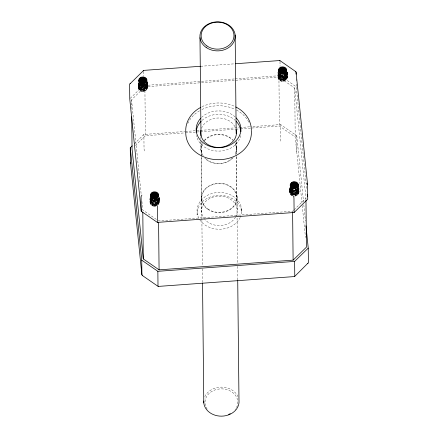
<?xml version="1.0" encoding="UTF-8"?>
<svg xmlns="http://www.w3.org/2000/svg" width="438" height="438" viewBox="0 0 438 438"><rect width="100%" height="100%" fill="white"/><g stroke="black" fill="none" stroke-linecap="round" stroke-linejoin="round"><path stroke-width="0.33" stroke-dasharray="2.19 1.64" d="M146.648 83.767C146.467 87.901 138.956 88.087 139.136 83.757M147.48 85.246C148.619 86.554 144.343 89.993 146.254 88.317C147.841 86.976 147.885 84.364 146.319 82.99M150.853 198.37C150.661 202.701 158.173 202.526 158.364 198.392C158.561 203.084 149.643 202.794 151.033 197.987M159.202 200.095C160.335 201.403 156.059 204.842 157.97 203.172C159.558 201.83 159.602 199.213 158.036 197.839M278.847 73.266C279.373 77.236 286.238 76.694 286.364 72.768C287.339 77.444 278.749 78.473 278.875 73.65M286.058 72.878C289.6 76.201 284.382 81.205 280.605 79.267C279.017 78.731 277.73 77.083 278.103 75.363C279.411 72.856 278.097 74.761 278.048 76.212M290.772 187.645C289.398 192.315 297.955 192.802 298.103 188.285C298.3 192.977 289.381 192.687 290.772 187.88M297.774 187.732C304.103 196.06 284.503 196.47 291.166 188.198M287.224 75.133C287.635 80.236 278.716 81.189 278.048 76.135M298.94 189.988C299.351 195.085 290.432 196.043 289.764 190.99M139.131 84.392L139.136 83.521M278.869 74.285L278.875 73.409M145.947 83.516C153.262 91.131 133.94 93.518 139.355 84.611M150.535 200.182C153.53 197.1 148.455 201.535 150.349 203.188C151.937 206.024 156.311 206.041 158.321 203.665M278.557 75.221C280.638 73.119 278.979 74.471 278.207 75.944C277.528 77.931 279.22 79.864 281.108 80.274C285.105 81.868 289.699 76.283 285.685 73.403M297.402 188.258C305.078 196.815 283.676 197.478 291.511 188.816M289.759 189.791C290.383 188.011 290.252 188.033 289.759 189.791C289.627 191.554 291.111 192.983 292.721 193.404C295.891 194.571 300.271 191.395 298.579 187.968M146.506 84.189C148.389 89.883 137.11 89.993 139.47 84.32M147.294 82.804C148.159 85.224 145.991 87.66 143.615 87.928M158.227 199.038C160.171 205.334 147.715 204.256 151.608 198.633M159.01 197.658C159.875 200.078 157.707 202.515 155.331 202.783M285.937 73.436C289.343 79.864 275.617 79.886 279.63 73.672M286.66 71.925C290.372 78.687 275.869 80.11 278.382 72.85M297.654 188.291C301.804 195.704 286.534 196.032 291.752 189.03M298.754 187.546C300.769 194.165 287.646 194.302 290.104 187.705M142.848 91.328C137.444 92.259 136.974 83.85 142.454 84.189M146.653 84.868C148.449 91.739 135.304 89.812 140.291 84.282M147.475 83.625C147.666 86.237 145 87.945 142.635 88.005M153.601 206.117C149.413 206.156 148.925 199.887 153.01 199.235M158.375 199.723C159.432 203.188 155.868 206.583 152.512 204.776C148.433 204.278 151.515 195.009 150.026 201.173M159.191 198.474C159.383 201.091 156.716 202.799 154.357 202.854M287.24 77.652C288.1 75.911 283.474 72.396 286.605 75.188C288.122 77.219 286.786 80.17 284.503 80.91C280.342 83.373 275.272 76.989 280.161 74.613M286.397 74.761C286.682 78.966 279.225 79.694 278.864 75.451M287.213 73.513C287.52 78.605 278.584 79.448 278.026 74.367M290.509 190.546L289.825 191.986L289.956 193.525L290.876 194.872L292.425 195.852L290.881 194.943L289.786 192.835L290.509 190.546L291.878 189.468M298.114 189.61C298.552 195.162 287.815 193.459 291.347 188.526M298.93 188.367C299.236 193.454 290.301 194.297 289.742 189.216M289.764 191.067L290.542 188.783M146.61 84.129C148.268 85.974 147.409 89.056 145.148 89.998M158.841 198.075L159.229 201.321L158.824 203.008L159.125 200.56L157.664 198.365M287.251 76.426L286.348 74.022M298.973 191.28L298.064 188.877M138.331 88.093L139.049 85.804M150.048 202.942L150.765 200.653M278.07 77.986L278.787 75.692M139.662 85.202L139.043 85.875M151.378 200.051L150.765 200.73M279.4 75.095L278.787 75.769M291.117 189.944L290.504 190.618M144.764 91.022C147.934 90.118 148.389 85.574 145.531 84.08M157.987 199.547L157.253 198.929L158.578 200.215L159.208 201.715L159.021 203.429L158.058 204.874M298.946 191.674L298.316 190.103L296.991 188.822M147.458 82.07C147.59 84.654 144.907 86.428 142.525 86.302M147.458 82.005C147.557 85.673 142.618 87.359 139.859 85.492C138.709 85.591 137.986 81.473 138.375 83.472C138.808 84.89 140.155 85.821 141.562 86.122M287.202 71.898C287.312 75.227 283.162 76.973 280.397 75.736C282.8 76.957 286.567 75.664 287.153 72.79M139.142 86.817L139.125 85.558M157.16 199.257C162.744 205.57 146.451 206.03 152.002 199.372M286.2 73.447L285.872 74.088C289.721 80.953 274.878 80.866 280.03 74.411M290.602 191.559L291.226 189.747L292.387 188.882M150.858 201.666L151.115 200.182L152.008 199.137M278.886 76.705L279.137 75.221L280.03 74.175M138.304 86.319L139.081 84.041L138.304 86.319L139.689 89.023L141.507 90.206L143.888 90.228L145.881 89.056L146.582 87.803L146.615 86.198L145.443 84.403M141.293 84.386L139.656 85.279L140.412 84.797M146.692 87.556L146.599 89.018L146.018 89.752A3.772 3.104 -0.6 0 1 141.934 90.984L140.33 90.25C143.21 92.741 148.8 88.919 145.859 85.629C143.746 82.968 137.997 84.764 139.35 88.454L140.866 89.379L142.739 89.631M158.408 202.405L158.315 203.873L157.735 204.606A3.772 3.104 -0.6 0 1 153.65 205.838L152.052 205.104C156.3 208.63 161.595 200.724 155.567 199.339M286.43 77.444L286.337 78.911L285.762 79.645A3.772 3.104 -0.6 0 1 281.672 80.877L280.074 80.143C283.764 83.335 289.447 76.885 284.35 74.635M298.086 187.847C297.676 191.926 290.148 191.828 290.618 187.48M296.066 189.49L297.32 190.371L298.037 191.609L298.054 193.766L297.479 194.494A3.772 3.104 -0.6 0 1 295.223 195.753M298.152 192.298C298.201 194.138 296.482 195.518 294.763 195.704M141.666 87.835C139.432 87.699 137.466 85.158 138.643 83.034M153.382 202.69C151.444 202.52 149.615 200.648 150.081 198.628M278.026 74.444L278.382 72.927M289.742 189.293L290.098 187.776M138.282 84.55L138.359 83.702M139.125 84.539C139.213 88.832 146.697 88.377 146.659 84.206C147.053 89.073 137.937 88.865 139.257 83.91M150.004 199.399L150.081 198.551M158.271 198.37C159.75 203.61 149.632 204.168 150.979 198.764M286.299 73.409C287.854 79.179 276.575 78.769 279.302 73.212M298.015 188.258C299.57 194.029 288.292 193.618 291.018 188.066M158.375 199.055C158.419 203.232 150.929 203.681 150.842 199.389M286.397 74.099C286.441 78.271 278.957 78.725 278.864 74.427M298.114 188.948C298.158 193.12 290.673 193.574 290.58 189.282M287.251 76.36C287.257 82.382 275.737 81.035 278.557 75.15M298.968 191.214C298.973 197.231 287.454 195.885 290.274 189.999M139.125 85.793L139.47 84.561M150.847 200.648L151.603 198.868M278.869 75.686L279.625 73.907M297.55 189.205L298.103 190.503C297.522 195.479 287.996 193.295 291.347 188.762M146.642 82.497C149.435 85.826 144.781 90.058 141.26 88.662C139.651 88.241 138.167 86.806 138.304 85.049C138.791 83.291 138.923 83.269 138.304 85.049M159.213 199.701L158.255 202.093L156.771 203.188L154.899 203.686L152.977 203.511L150.738 202.11L150.02 199.898L150.562 198.343L150.02 199.898M286.386 72.39C289.179 75.719 284.525 79.951 281.004 78.55C279.395 78.128 277.911 76.699 278.042 74.936C278.535 73.179 278.667 73.157 278.042 74.936M147.491 84.852C147.305 89.861 138.326 90.151 138.304 84.972M285.182 74.296C291.637 82.76 272.135 80.844 281.207 74.444M287.235 74.739C287.043 79.749 278.064 80.044 278.042 74.865M296.904 189.15C303.222 196.651 285.176 196.706 292.217 189.588M298.951 189.594C298.765 194.603 289.781 194.894 289.759 189.714M146.681 86.888C146.549 91.038 139.043 91.274 139.164 86.959M158.403 201.743C157.702 208.543 145.881 203.008 153.185 199.405M286.425 76.781C286.293 80.926 278.787 81.167 278.902 76.853M298.141 191.636C298.01 195.781 290.504 196.021 290.624 191.702M286.386 73.431C286.151 77.247 279.625 77.844 278.864 74.044M147.141 81.599C148.602 84.665 145.082 87.682 142.098 87.124C140.636 86.954 139.18 86.171 138.534 84.802C138.194 84.227 138.309 82.234 138.309 84.052M287.147 72.292L286.731 74.794L285.51 76.097L283.78 76.885L281.837 77.017L280.035 76.48L278.272 74.695L278.031 73.091L278.048 73.94M147.475 83.231C147.141 87.841 139.317 88.514 138.309 83.976M159.125 197.253C159.969 202.4 151.126 203.878 150.026 198.901C149.785 196.744 150.393 201.655 152.008 201.37C153.716 202.312 156.01 201.929 157.488 201.058M287.213 73.124C286.928 78.073 278.037 78.309 278.031 73.168M152.134 199.646L151.373 200.128L153.004 199.306M138.315 86.817L138.819 85.257M147.447 81.61L146.927 83.275L144.852 85.016M150.031 201.672L150.535 200.106M280.539 141.118L280.659 124.573L250.722 126.735M139.125 84.775L139.558 83.559M150.842 199.629L150.979 199M278.864 74.668L279.302 73.453M290.586 189.517L291.018 188.302M146.664 86.226C146.265 89.993 139.722 90.425 139.142 86.576M158.381 201.08C157.549 205.909 149.801 204.436 150.02 199.821M286.403 76.119C286.009 79.886 279.466 80.318 278.88 76.469M297.917 188.302L297.588 188.937C300.495 193.541 291.385 196.35 290.597 191.318M138.293 83.275L138.479 82.514M159.131 197.752L158.43 199.301L157.045 200.484M298.869 187.645C298.021 191.756 291.21 192.298 289.836 188.291M159.131 197.686C158.655 199.843 156.371 201.228 154.247 201.157M298.869 187.579C298.015 191.691 291.199 192.222 289.836 188.214M146.407 89.138L146.911 88.186L146.018 89.752M158.123 203.993L158.633 203.04L157.735 204.606M286.151 79.032L286.655 78.079L285.762 79.645M297.867 193.881L298.371 192.928L297.479 194.494M150.858 201.425L151.285 202.641C153.782 204.497 158.096 203.665 159.087 200.527L158.326 198.983M146.527 84.227C145.547 87.49 139.837 87.655 139.125 84.156M158.178 200.462L159.191 198.08M289.77 188.794L290.41 190.24L291.752 191.335L294.528 191.888L296.411 191.417L297.922 190.349L298.93 187.973L297.917 190.284L296.406 191.351L294.522 191.817L291.746 191.258L290.405 190.169L289.748 187.946L289.764 188.718M146.927 83.275L147.288 82.497M278.021 72.171C278.891 76.387 285.74 76.294 287.032 72.39M278.021 72.095C278.88 76.311 285.729 76.228 287.027 72.325M146.467 83.784C145.35 86.708 140.423 86.992 139.224 84.003M158.184 198.633C157.039 201.809 151.318 201.787 150.82 198.228M143.828 91.296C146.872 90.863 148.904 86.823 146.276 84.627M157.33 205.444L159.021 203.363L159.208 201.715M278.07 77.909C278.842 82.935 287.75 81.868 287.229 76.754M295.283 195.967C298.366 195.671 300.342 191.521 297.73 189.369M294.32 196.142C296.718 196.164 299.307 194.193 298.946 191.609M158.819 202.942L156.87 204.847M158.649 198.124L156.569 199.865M158.644 198.058C156.935 200.719 152.599 201.124 150.606 198.589M296.099 151.882L296.926 150.322L296.772 135.714L280.659 124.573M138.813 85.333L139.35 84.687M290.274 190.076L291.505 188.893M146.133 84.195C144.387 86.702 140.401 86.259 138.884 83.735M157.85 199.049C156.229 201.595 151.258 201.266 150.82 197.987M285.872 74.088C284.393 76.245 280.676 76.415 279.203 74.17M297.588 188.937C295.978 191.57 290.909 191.017 290.58 187.924M290.301 188.313L290.848 187.672M285.757 73.622C284.306 75.473 281.218 75.714 279.553 74.027M130.245 98.364L143.379 85.547L234.56 78.949M131.63 108.679L131.537 99.848L144.885 86.817L234.697 80.318M134.165 143.96L143.894 134.466L184.716 131.51M135.386 145.504L145.4 135.731L184.858 132.878M293.553 210.3L292.6 211.231L158.567 220.927L156.935 219.794M294.029 209.835L305.948 198.2L294.708 88.043L278.918 77.121L235.376 80.269M290.536 188.86L291.16 188.269M140.286 84.523L139.185 86.182C140.341 89.505 145.996 88.996 146.631 85.563L145.591 83.685M289.945 187.776C291.451 190.995 296.696 190.93 298.382 187.951C296.57 190.848 291.462 190.908 289.94 187.705M139.218 83.762L139.508 84.353C141.474 86.023 144.6 85.695 146.38 83.904M145.504 84.277C144.086 85.459 141.907 85.613 140.357 84.6M157.22 199.126C155.632 200.462 153.021 200.489 151.532 198.989M296.964 189.019C295.223 190.503 292.13 190.366 290.87 188.335M285.237 73.94C283.813 75.117 281.639 75.27 280.09 74.252M296.953 188.794C295.535 189.972 293.356 190.119 291.807 189.106M145.509 88.87L143.724 89.615M157.231 203.725L155.441 204.464M144.858 84.49L142.536 85.043L140.346 84.364M156.58 199.339C154.992 200.21 152.824 200.073 151.526 198.753M292.918 189.528L291.122 190.738L290.629 192.578M201.984 106.697C212.134 101.857 224.349 101.725 234.604 106.346M155.55 206.145L156.476 205.805M144.655 89.286L142.75 89.702M156.371 204.135L154.466 204.557M156.163 200.801C154.105 201.464 151.619 201.037 150.409 199.131C149.5 195.83 150.168 199.733 151.575 200.27M144.348 84.348L141.458 84.474M144.337 84.282L141.452 84.403M144.244 90.272C141.792 91.066 138.255 89.653 138.315 86.746M155.961 205.126C153.508 205.92 149.977 204.508 150.031 201.595M143.921 85.246L141.047 85.142L138.884 83.663M155.643 200.095L152.763 199.991L150.601 198.513M142.859 91.4L143.823 91.224M154.576 206.254L155.539 206.079M200.719 66.264L234.828 63.795M235.239 78.9L280.145 75.654L296.258 86.795L306.622 188.373M185.4 131.46L199.69 130.425M200.369 130.376L239.153 127.573M239.832 127.524L250.038 126.785M185.542 132.829L199.827 131.794M200.511 131.745L235.206 129.237M235.885 129.188L239.969 128.892M240.648 128.843L279.433 126.04L295.223 136.957L301.952 202.92M282.16 74.493L283.134 74.455M155.112 199.41L153.18 199.328M154.127 199.383L155.107 199.345M143.133 84.408L141.54 84.288M281.672 80.877L282.236 80.877M141.934 90.984L142.498 90.984M153.65 205.838L154.214 205.838M153.607 206.189L154.57 206.183M154.461 204.486L151.756 203.829L151.061 203.298L150.88 201.809M141.671 87.907L142.629 87.934M153.393 202.761L154.346 202.783M138.326 88.016L139.415 90.124L141.879 91.263M292.42 195.775L293.34 196.01M138.304 86.248L139.339 88.372L141.775 89.555M150.02 201.097L151.055 203.221L153.492 204.404M152.375 200.697L153.278 200.971M292.912 189.145L292.026 188.926M295.305 189.462L297.314 190.601L298.152 192.523M280.402 75.807C278.092 74.586 276.274 69.916 279.603 75.385M292.436 195.364L291.79 194.998L292.535 195.441M144.786 84.216L146.38 85.76L146.686 87.118M296.241 188.959L297.835 190.503L298.147 191.86M156.393 219.416L142.777 210.005L141.808 200.484M150.048 202.871L150.584 204.343L152.681 205.959M296.986 188.887L297.73 189.44M145.525 84.145L146.27 84.693M138.282 84.474L138.742 85.968L140.762 87.649M150.004 199.323L150.464 200.818L152.479 202.498M285.685 73.474L286.348 74.088M297.402 188.324L298.064 188.942M285.182 74.526L286.118 75.654L286.425 77.006M157.16 199.482L158.096 200.615L158.403 201.967M285.33 73.803L286.189 74.975L286.408 76.343M145.586 83.915L146.451 85.087L146.664 86.45M157.308 198.764L158.167 199.936L158.386 201.305M157.992 199.482L159.208 201.781M297.774 187.798L298.94 190.054M139.41 83.592L139.815 84.134M290.865 188.094L291.265 188.641M146.642 82.563L147.496 84.917M157.811 199.087L158.359 200.385C157.779 204.108 151.187 204.332 150.842 200.407M286.633 73.622L287.224 75.199M146.889 83.729L147.48 85.306M158.605 198.584L159.202 200.161M285.932 73.666L286.397 74.986M297.654 188.515L298.114 189.835M146.193 83.773L146.659 85.092M157.91 198.622L158.375 199.947M278.962 73.655L279.247 74.246M286.863 73.184L287.235 74.805M298.579 188.033L298.951 189.659M158.841 198.14L159.213 199.766M144.491 150.962L144.042 149.068L143.894 134.466M287.032 72.763L287.213 73.579M298.754 187.612L298.93 188.433M147.294 82.87L147.475 83.691M159.01 197.724L159.191 198.54M286.436 77.668C286.238 73.529 278.732 73.409 278.913 77.723M146.692 87.781C146.495 83.636 138.988 83.516 139.169 87.835M158.414 202.63C158.217 198.485 150.71 198.37 150.886 202.684M286.299 73.633L286.403 74.323M298.015 188.488L298.119 189.172M146.555 83.74L146.659 84.43M158.271 198.595L158.375 199.279M296.772 135.714L303.545 202.077M303.819 204.781L305.478 221.037M302.231 205.636L305.489 237.599M131.537 99.848L141.184 194.362M298.048 187.82L298.108 188.51M286.332 72.965L286.392 73.661M287.147 72.358L287.213 73.19M147.409 82.464L147.475 83.297M147.491 86.861L147.502 87.759M305.948 198.2L305.965 199.558M296.176 78.829L296.197 80.822M296.23 84.14L296.258 86.795M294.708 88.043L295.223 136.957M280.002 61.714L280.052 66.357M280.128 73.661L280.145 75.654M278.918 77.121L279.433 126.04M241.688 209.233L241.771 211.997L240.522 207.3L237.965 203.166C228.97 193.147 211.937 192.791 202.181 201.896C199.087 205.241 196.487 210.081 197.116 215.009L197.095 212.463M236.52 141.616L236.586 147.732M237.095 196.651L237.232 209.556M236.274 141.797L236.4 154.11M236.432 156.848L237.549 263.561M237.577 266.293L237.719 279.975M236.224 147.759L236.312 155.912M236.317 156.59L236.739 196.673M201.261 150.289L201.776 199.202M201.069 142.29L201.212 155.972M201.217 156.656L201.88 219.586M201.885 220.27L202.367 266.101M202.394 268.839L202.537 282.521M200.768 137.406L200.785 138.764M200.812 141.479L200.905 150.316M201.414 199.23L201.551 212.14M144.885 86.817L145.4 135.731M143.231 71.608L143.281 76.25M143.363 84.222L143.379 85.547M187.792 123.456A32.823 26.981 -0.6 0 1 200.719 110.135M201.913 109.527A32.823 26.981 -0.6 0 1 234.73 109.177M236.525 110.069A32.823 26.981 -0.6 0 1 249.145 122.804M201.557 117.4A22.376 18.396 -0.6 0 1 235.261 117.039M240.67 135.55A22.376 18.396 -0.6 0 1 218.436 151.115A22.376 18.396 -0.6 0 1 196.438 135.479M202.033 120.379A22.376 18.396 -0.6 0 1 235.294 120.434M201.518 128.301A17.903 14.717 -0.6 0 1 218.244 118.003A17.903 14.717 -0.6 0 1 235.42 127.677M234.998 142.799A17.903 14.717 -0.6 0 1 235.255 154.652M233.24 157.614A17.903 14.717 -0.6 0 1 204.842 158.348M201.902 154.066A17.903 14.717 -0.6 0 1 202.23 143.396M204.25 140.434A17.903 14.717 -0.6 0 1 232.644 139.7M204.825 396.68A17.651 14.514 -0.6 0 1 221.453 387.126A17.651 14.514 -0.6 0 1 237.998 396.669M207.158 409.103A16.409 13.49 -0.6 0 1 211.078 391.895A16.409 13.49 -0.6 0 1 232.348 392.267A16.409 13.49 -0.6 0 1 235.206 409.59M235.25 144.08A17.542 14.421 -0.6 0 1 234.615 155.112M232.14 158.288A17.542 14.421 -0.6 0 1 205.121 158.162M203.155 155.693A17.542 14.421 -0.6 0 1 202.564 143.505M204.409 140.751A17.542 14.421 -0.6 0 1 232.77 140.313M198.874 218.261A22.376 18.396 -0.6 0 1 218.622 192.463A22.376 18.396 -0.6 0 1 240.473 216.947M240.216 217.511A22.376 18.396 -0.6 0 1 220.161 229.233A22.376 18.396 -0.6 0 1 199.18 218.808M204.688 219.296A17.903 14.717 -0.6 0 1 217.122 196.257A17.903 14.717 -0.6 0 1 236.191 215.879M235.589 217.062A17.903 14.717 -0.6 0 1 205.077 219.739M280.156 74.69L279.395 75.166L280.156 74.69M291.872 189.539L291.117 190.021L291.872 189.539M207.93 208.992A17.542 14.421 -0.6 0 0 236.52 200.434A17.542 14.421 -0.6 0 0 213.317 184.387A17.542 14.421 -0.6 0 0 207.93 208.992M207.7 209.222A17.903 14.717 -0.6 0 0 236.876 200.489A17.903 14.717 -0.6 0 0 213.196 184.113A17.903 14.717 -0.6 0 0 207.7 209.222"/><path stroke-width="0.66" d="M185.728 130.519C185.652 120.669 192.233 111.695 200.839 107.354M158.26 196.624C159.301 189.878 146.369 193.027 152.347 197.932A3.772 3.104 -0.6 0 0 158.2 196.219A3.772 3.104 -0.6 0 0 154.214 192.326A3.772 3.104 -0.6 0 0 151.17 196.777L152.347 197.932M158.255 196.399C158.89 193.344 155.123 191.729 152.638 192.643L151.871 193.251L153.574 192.233L152.495 192.851M143.226 70.94L143.418 70.408L200.719 66.264M139.092 82.355C139.47 78.774 145.197 78.599 146.429 81.731M278.836 72.248C279.214 68.662 284.941 68.492 286.173 71.624M139.092 82.114C139.481 78.533 145.202 78.369 146.434 81.506M278.831 72.007C279.22 68.427 284.946 68.262 286.173 71.399M157.461 205.844L157.341 222.394L294.106 212.501L307.728 199.202L307.575 184.601L296.006 71.794L279.855 60.537L235.513 63.745M150.809 196.186C151.46 192.364 157.998 192.797 158.342 196.596M290.553 186.079C291.199 182.257 297.741 182.69 298.086 186.489M150.875 197.593C151.707 194.735 155.977 194.477 157.691 196.651M290.618 187.48C291.451 184.628 295.716 184.365 297.435 186.539M150.875 197.352C151.718 194.499 155.983 194.242 157.696 196.421M290.613 187.245C291.538 184.13 296.482 184.135 297.824 186.927M146.287 82.207L146.538 81.545M286.025 72.1L286.282 71.438M297.747 186.949L297.999 186.287M150.907 196.574C152.013 193.547 156.946 193.7 158.151 196.585M290.651 186.468C291.752 183.434 296.69 183.588 297.889 186.478M150.907 196.339C152.09 193.043 157.768 193.58 158.332 197.034M290.651 186.227C291.834 182.936 297.511 183.467 298.07 186.927M140.779 78.002L141.857 77.384L140.155 78.397L140.921 77.794C143.215 77.044 146.506 78.095 146.62 80.855M280.517 67.895L281.596 67.271L279.893 68.29L280.659 67.682C282.953 66.937 286.249 67.989 286.364 70.748M292.239 182.745L293.312 182.126L291.615 183.139L292.376 182.536C294.67 181.792 297.966 182.838 298.081 185.597M139.383 82.13C140.713 79.831 144.354 79.815 145.974 81.796M279.121 72.018C280.451 69.719 284.092 69.702 285.718 71.69M139.383 81.89C140.839 79.371 145.082 79.612 146.363 82.185M279.121 71.783C280.577 69.264 284.82 69.505 286.107 72.073M141.901 195.08L141.074 196.64L141.228 211.247L157.341 222.394M143.648 70.43L129.604 84.233L129.757 98.84L141.228 211.247M132.216 145.859L130.272 147.759L130.425 162.367L141.896 274.774L142.284 275.458L158.145 286.425L294.582 276.553L308.396 262.729L308.243 248.122L305.959 225.773M139.656 82.563C141.173 80.734 144.266 80.789 145.854 82.497M151.373 197.412C152.889 195.583 155.983 195.644 157.576 197.346M279.4 72.456C280.911 70.622 284.01 70.682 285.598 72.39M291.117 187.305C292.633 185.477 295.727 185.531 297.314 187.24M139.656 82.328C141.178 80.499 144.272 80.559 145.859 82.267M151.378 197.177C153.048 195.151 156.678 195.452 158.003 197.713M279.4 72.215C280.917 70.387 284.016 70.452 285.598 72.16M291.117 187.07C292.639 185.241 295.732 185.301 297.314 187.015M131.718 116.831L132.052 148.761L143.292 258.918L159.082 269.841L293.115 260.145L306.463 247.12L305.97 200.237M130.272 147.759L141.742 260.167L157.855 271.308L294.621 261.415L308.243 248.122M140.012 83.039C141.408 81.813 143.582 81.758 145.131 82.727M279.751 72.927C281.147 71.706 283.326 71.646 284.87 72.62M151.729 197.888C153.125 196.667 155.298 196.607 156.848 197.576M291.473 187.782C292.863 186.555 295.042 186.5 296.586 187.469M140.012 82.798C141.605 81.413 144.217 81.523 145.728 82.974M279.756 72.692C281.344 71.301 283.955 71.416 285.472 72.867M151.734 197.653C153.322 196.262 155.933 196.377 157.445 197.828M291.473 187.541C293.06 186.155 295.672 186.27 297.188 187.716M140.439 83.324L142.651 82.662L144.967 83.236M280.183 73.217L282.395 72.555L284.705 73.13M152.161 198.173L154.373 197.511L156.684 198.091M291.9 188.066L294.112 187.404L296.422 187.984M130.009 83.494L130.497 83.269M307.503 263.698L307.991 263.468M279.696 60.586L279.991 61.046M158.304 286.375L158.008 285.915L157.855 271.308M141.102 83.209L142.646 82.892L144.239 83.138M280.846 73.102L282.39 72.785L283.977 73.031M152.824 198.058L155.172 197.795L156.678 198.321M292.562 187.951L294.106 187.639L295.699 187.886M141.66 83.647L144.047 83.696M281.399 73.535L283.791 73.584M153.377 198.496L155.764 198.545M293.121 188.389L295.508 188.439M141.863 81.775L143.806 81.802M281.601 71.668L283.545 71.695M281.672 69.954L282.647 69.899M141.934 80.061L142.903 80.006M141.939 79.99L142.908 79.935M142.306 82.574L143.281 82.579M293.772 187.245L294.747 187.25M293.767 187.316L294.741 187.322M154.023 197.423L155.008 197.357M282.121 70.759L283.096 70.781M142.377 80.866L143.357 80.888M282.192 69.056L283.172 69.094M282.198 68.985L283.178 69.023M294.352 276.531L294.774 276.022L294.621 261.415M295.256 71.35L295.716 71.503M142.284 275.458L142.744 275.611M235.759 106.981C244.459 111.137 251.226 119.968 251.363 129.818M280.375 72.971L279.192 71.821A3.772 3.104 -0.6 0 1 282.242 67.364A3.772 3.104 -0.6 0 1 286.228 71.263A3.772 3.104 -0.6 0 1 280.375 72.971C274.818 68.815 286.167 64.78 286.364 70.972M140.631 83.078L139.454 81.928A3.772 3.104 -0.6 0 1 142.498 77.471A3.772 3.104 -0.6 0 1 146.484 81.369A3.772 3.104 -0.6 0 1 140.631 83.078C135.079 78.928 146.423 74.887 146.626 81.079M292.091 187.825L290.909 186.67A3.772 3.104 -0.6 0 1 293.958 182.219A3.772 3.104 -0.6 0 1 297.944 186.112A3.772 3.104 -0.6 0 1 292.091 187.825C286.835 184.091 296.745 179.668 297.993 185.137M306.66 183.166L307.575 184.601M130.847 163.319L130.425 162.367M278.984 71.465L279.192 71.821M290.701 186.32L290.909 186.67M139.24 81.578L139.454 81.928M150.962 196.427L151.17 196.777M286.228 70.951C285.149 67.436 278.557 67.868 278.864 71.865M146.489 81.063C145.405 77.542 138.819 77.98 139.12 81.972M286.228 70.726C285.138 66.85 277.621 67.961 279.055 72.237M146.489 80.833C145.4 76.957 137.882 78.073 139.317 82.349M293.509 196L293.958 197.894L294.106 212.501M290.58 186.714L290.777 187.327M150.842 196.821L151.039 197.434M290.772 187.092C289.266 182.449 297.818 181.754 298.081 186.26M151.033 197.199C149.528 192.556 158.074 191.86 158.342 196.372M307.246 194.467L307.454 196.498M296.104 72.188L296.126 74.181M292.606 211.91L293.115 260.145M235.157 35.084L236.186 133.59M237.73 280.659L238.984 400.37A17.651 14.514 -0.6 0 1 221.71 416.155A17.651 14.514 -0.6 0 1 203.758 401.016M199.974 37.63L201.004 136.136M202.542 283.205L203.796 402.916M158.583 222.285L159.082 269.841M142.799 212.041L143.292 258.918M141.742 260.167L141.896 274.774M251.281 130.354A32.823 26.981 -0.6 0 1 218.863 159.7A32.823 26.981 -0.6 0 1 185.827 131.05M236.12 117.877A22.376 18.396 -0.6 0 1 233.821 142.706A22.376 18.396 -0.6 0 1 203.544 143.029A22.376 18.396 -0.6 0 1 200.714 118.255M196.208 132.188A22.376 18.396 -0.6 0 1 201.162 121.216M236.153 121.277A22.376 18.396 -0.6 0 1 240.916 131.597M236.066 129.522A17.903 14.717 -0.6 0 1 218.901 147.431A17.903 14.717 -0.6 0 1 200.954 130.168M230.251 413.675A16.409 13.49 -0.6 0 1 228.647 414.43M279.904 72.856A4.15 3.411 -0.6 0 0 286.671 70.83A4.15 3.411 -0.6 0 0 281.18 67.03A4.15 3.411 -0.6 0 0 279.904 72.856M151.882 197.812A4.15 3.411 -0.6 0 0 158.644 195.786A4.15 3.411 -0.6 0 0 153.158 191.992A4.15 3.411 -0.6 0 0 151.882 197.812M140.165 82.963A4.15 3.411 -0.6 0 0 146.927 80.937A4.15 3.411 -0.6 0 0 141.436 77.143A4.15 3.411 -0.6 0 0 140.165 82.963M291.626 187.705A4.15 3.411 -0.6 0 0 298.387 185.679A4.15 3.411 -0.6 0 0 292.896 181.885A4.15 3.411 -0.6 0 0 291.626 187.705M206.167 47.485A17.651 14.514 -0.6 0 0 234.938 38.873A17.651 14.514 -0.6 0 0 211.587 22.721A17.651 14.514 -0.6 0 0 206.167 47.485M206.96 45.99A16.409 13.49 -0.6 0 0 233.706 37.986A16.409 13.49 -0.6 0 0 211.997 22.973A16.409 13.49 -0.6 0 0 206.96 45.99"/></g></svg>
